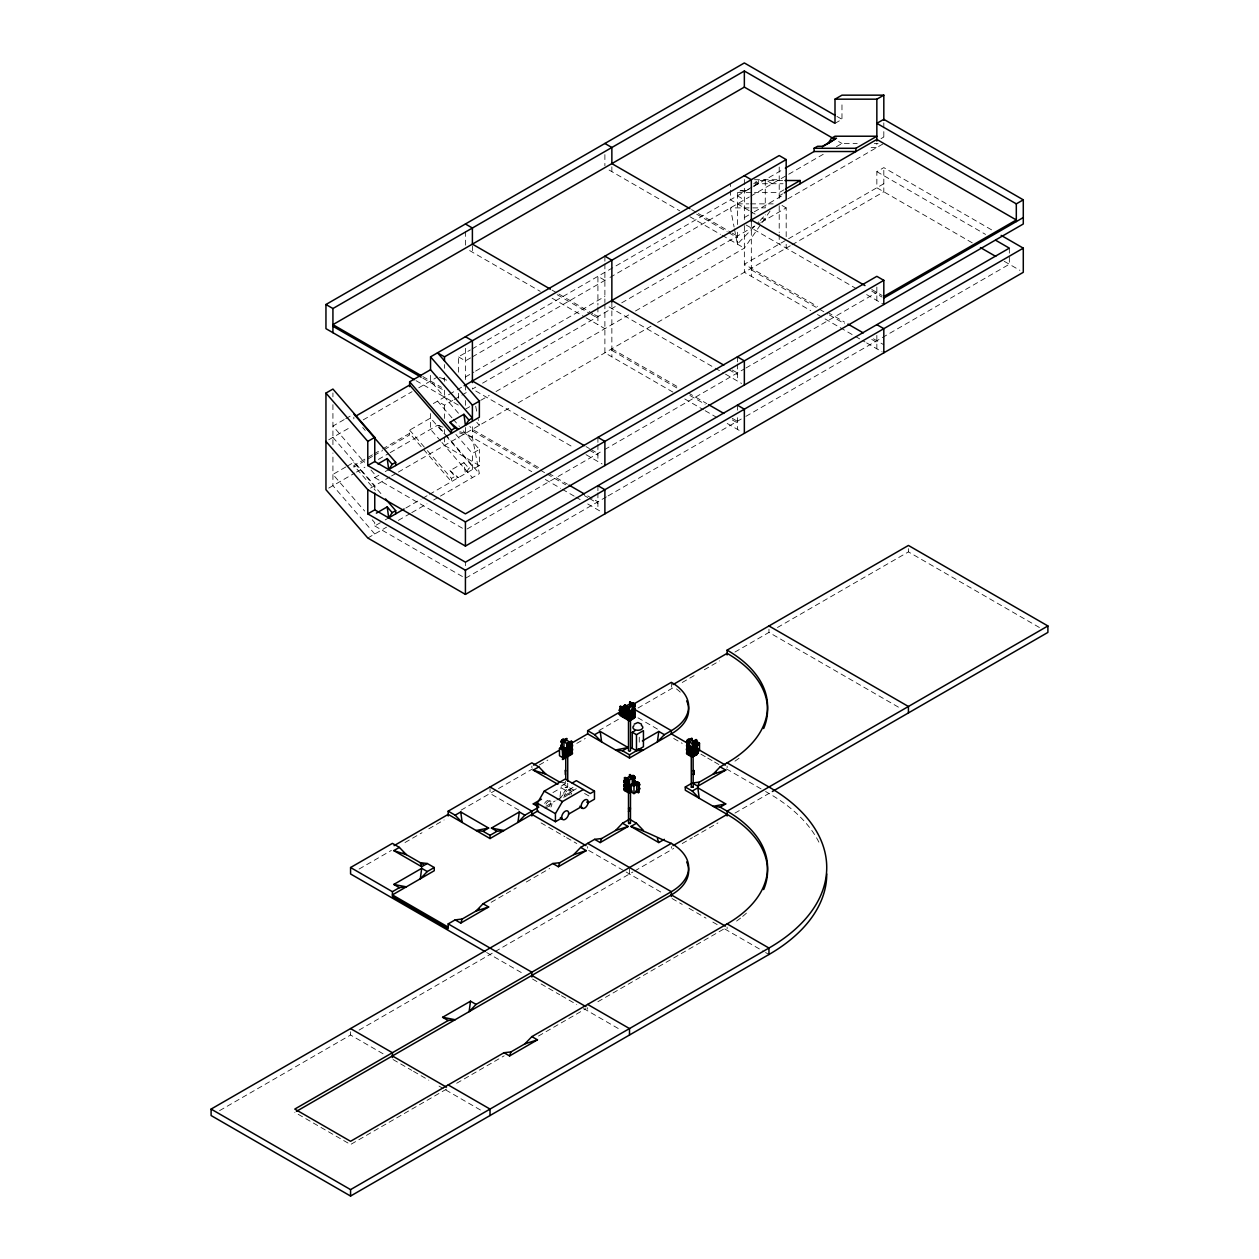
<?xml version="1.0" encoding="UTF-8"?>
<svg xmlns="http://www.w3.org/2000/svg" width="1259" height="1259" viewBox="0 0 1259 1259"><rect width="100%" height="100%" fill="white"/><g stroke="black" fill="none" stroke-linecap="round" stroke-linejoin="round"><path stroke-width="0.75" stroke-dasharray="5 3.75" d="M564.583 797.104L571.46 792.336A4.926 2.848 -60 0 0 567.966 790.322A4.926 2.848 -60 0 0 564.488 796.365M560.003 796.538L561.168 787.819L566.739 791.03L573.711 787.001L573.711 790.227L562.867 783.964M565.795 787.158C572.011 784.798 560.727 792.541 565.747 781.32M567.699 787.158L567.73 783.224M445.765 435.614L472.393 466.365L468.899 468.364L465.421 473.604L463.91 462.604L449.967 470.661L454.955 476.421L458.449 477.633L449.967 470.661M635.496 310.989L744.352 248.149L761.081 223.992M762.199 222.387L771.122 209.498M734.438 228.87L737.381 244.12L758.831 221.82M760.168 220.435L764.197 216.249M559.767 798.285L566.739 791.03M752.048 186.993L744.352 191.777L740.859 190.581L737.381 192.596L737.381 224.558M754.141 186.017L759.791 182.524L754.802 182.524L758.296 180.509L783.019 180.509M835 123.335L841.972 119.322L841.972 102.593M344.179 419.593L332.927 426.093L364.622 462.698M345.8 418.665L350.616 415.879M753.606 186.096L759.791 182.524M458.449 372.192L458.449 356.848L470.347 349.971M472.046 348.995L752.142 187.276M753.779 186.332L783.649 169.084M328.741 439.784L351.434 426.675M363.221 419.877L412.039 391.691M418.759 387.803L437.518 376.976M470.52 357.934L465.421 360.877L458.449 356.848M472.219 356.942L608.286 278.396M609.986 277.405L749.278 196.986M750.836 196.089L823.213 154.306M836.401 146.689L841.972 143.463L857.19 143.463M784.042 189.794L779.211 192.58L754.487 192.596M465.421 376.976L473.919 372.066M475.619 371.09L604.887 296.463M782.579 193.87L779.211 195.806L783.397 198.23M744.352 217.555L752.646 212.755M754.314 211.795L782.579 195.475M881.032 138.632L883.818 137.026M433.332 403.557L449.007 394.508M449.416 394.272L455.978 390.479M457.206 389.771L462.541 386.686M787.63 199.001L883.818 143.463M451.965 417.815L437.518 401.133L444.49 405.162L452.705 400.425M454.342 399.481L467.467 391.895M475.792 387.095L472.393 389.062L472.393 385.836M482.59 383.161L615.258 306.567M621.726 302.837L760.342 222.812M761.286 222.261L786.183 207.892L786.183 236.645M345.8 466.979L332.927 474.407L364.622 511.012M347.405 466.05L353.842 462.336L381.729 494.535M384.278 449.589L409.631 434.953L409.631 430.122L430.547 418.051L444.49 434.15M372.444 454.814L353.842 465.547L375.402 490.443M374.128 453.838L380.895 449.935M382.579 448.959L409.631 433.348L422.3 447.984M372.444 456.419L353.842 467.168L353.842 462.336M374.128 455.443L382.579 450.565M328.741 488.099L354.802 473.054M356.486 472.078L364.905 467.215M378.377 459.441L388.464 453.618M390.148 452.642L437.518 425.29L443.105 426.895M465.421 409.191L470.52 406.248M480.718 400.346L489.232 395.436M496.03 391.518L628.697 314.923M972.263 242.845L876.846 187.764L876.846 171.649L883.818 167.62L992.674 230.476M370.964 470.016L374.757 474.407L374.757 477.633L381.729 473.604M385.223 471.59L388.716 469.576M883.818 183.735L744.352 264.248L817.469 306.472M370.571 488.099L389.912 476.941M391.596 475.965L396.648 473.054M398.332 472.078L511.5 406.736M518.141 402.896L650.982 326.207M657.607 322.383L790.274 245.788M791.974 244.813L883.818 191.777L883.818 167.62M472.393 469.576L472.393 453.476L479.364 449.447L460.684 427.887M423.575 449.447L451.462 481.662L451.462 478.436L454.955 476.421M372.223 519.794L374.757 522.721L374.757 525.947L380.344 522.721M385.223 519.904L388.716 517.89M405.823 508.007L421.041 499.225M422.725 498.249L427.808 495.322M429.492 494.346L479.364 465.547L479.364 449.447M367.785 538.018L386.544 527.191M398.332 520.392L410.104 513.593M411.787 512.618L426.943 503.868M433.678 499.98L438.73 497.069M440.414 496.093L479.364 473.604L472.393 437.377L472.393 423.559M467.12 528.985L603.014 450.533M604.713 449.542L744.179 369.029M745.879 368.037L876.846 292.434M606.413 496.88L465.421 578.274L374.757 525.947M608.113 495.889L744.179 417.343M745.879 416.351L1009.34 264.248L1009.34 255.309M359.067 869.056L391.392 850.407M404.989 842.539L422.001 832.734M428.8 828.8L444.112 819.955M461.124 810.135L496.833 789.519M498.533 788.543L532.557 768.903M539.356 764.968L547.854 760.058M576.779 743.377L585.278 738.466M598.891 730.598L619.302 718.826M637.998 708.014L673.722 687.398M682.221 682.488L694.134 675.611M704.332 669.725L719.644 660.881M734.957 652.052L768.966 632.411L899.933 708.014M777.464 627.501L908.431 551.883L1039.399 627.501M561.168 786.198L566.739 782.988L559.767 782.169M552.953 792.556L561.168 787.819M545.824 806.327L555.219 800.897M556.824 799.984L576.339 788.716M545.053 808.388L551.851 804.47L550.451 803.667M491.152 902.31L516.253 887.815M526.293 882.024L549.727 868.49M219.601 1110.627L350.569 1035.008L384.577 1054.649M359.067 1030.098L493.434 952.528M495.133 951.536L632.899 871.999M634.599 871.023L673.722 848.44M682.221 843.53L692.434 837.644M694.134 836.653L717.945 822.914M734.957 813.094L768.966 793.453A197.238 113.877 0 0 1 820.018 844.49M446.504 1089.129L350.569 1144.51L294.779 1112.311M456.671 1083.259L504.167 1055.829M538.474 1036.031L585.97 1008.616M597.868 1001.739L725.42 928.088M874.313 143.463L878.105 143.463M871.134 147.492L876.846 147.492L876.846 143.746M754.487 179.707L779.211 179.707M753.653 183.735L783.019 183.735M740.859 190.581L745.847 190.581M737.381 192.596L752.583 192.596M737.381 203.864L748.79 203.864M750.694 203.864L773.514 203.864M439.375 377.511L446.819 379.667M459.834 431.727L465.421 433.348L531.754 471.653M443.026 378.88L446.693 380.155M443.026 427.194L437.518 425.29L479.364 473.604M459.551 432.923L472.393 437.377M836.92 116.395L841.972 119.322M838.604 141.527L841.972 143.463M876.846 171.649L985.561 234.41M1004.241 261.305L1019.884 270.339M772.239 183.735L765.267 179.707L765.267 207.892L730.409 207.892L734.076 226.95M782.012 205.469L786.183 207.892M737.381 195.806L744.352 199.835M749.184 210.678L730.409 199.835L730.409 183.735M750.789 211.606L755.62 214.392M762.057 218.106L765.267 219.963L765.267 214.785M871.747 289.491L882.118 295.472M871.747 291.112L882.118 297.093M856.608 288.799L744.352 223.992L744.352 272.306L810.686 310.611M866.664 294.606L883.818 304.505M691.584 209.623L696.668 212.566M698.367 213.542L730.598 232.144M732.282 233.135L737.381 236.062M696.668 214.172L727.198 231.798M728.898 232.789L737.381 237.683M609.073 170.044L679.703 210.82M689.885 216.705L720.416 234.331M722.115 235.307L744.352 248.149M827.651 312.342L844.616 322.147M873.447 338.781L883.818 344.777M751.324 269.882L827.651 313.963M829.351 314.939L844.616 323.752M871.747 339.411L876.846 342.354M817.469 314.53L864.964 341.944M866.664 342.92L882.118 351.843M604.887 280.348L597.915 276.335L597.915 305.087M732.282 370.02L737.381 372.947M728.898 369.674L737.381 374.568M609.073 306.928L723.799 373.168M725.499 374.143L741.567 383.428M552.103 290.152L557.202 293.079M558.902 294.071L592.816 313.648M594.516 314.624L597.915 316.591M557.202 294.7L589.432 313.302M591.116 314.278L597.915 318.197M469.607 250.557L540.237 291.348M552.103 298.194L584.333 316.812M586.033 317.787L604.887 328.662M611.858 348.79L678.003 386.985M688.185 392.871L706.85 403.635M732.282 418.334L737.381 421.261M611.858 350.411L678.003 388.606M689.885 395.452L705.15 404.265M732.282 419.939L737.381 422.882M672.92 392.1L604.887 352.819L604.887 303.545M684.786 398.961L703.451 409.726M705.15 410.717L717.016 417.563M727.198 423.449L741.567 431.727M586.033 446.615L589.432 448.582M591.116 449.557L597.915 453.476M589.432 450.187L597.915 455.081M475.776 391.014L574.167 447.811M586.033 454.672L602.085 463.942M422.819 376.551L441.484 387.316M422.819 378.156L444.868 390.888M416.037 380.674L458.449 405.162M538.537 467.514L472.393 429.319L469.859 426.392M548.719 473.384L567.384 484.164M587.733 495.904L597.915 501.79M472.393 430.924L538.537 469.119M540.237 470.095L545.32 473.038M547.02 474.013L565.684 484.794M584.333 495.558L587.733 497.525M589.432 498.501L597.915 503.395M545.32 479.474L560.585 488.287M562.285 489.279L574.167 496.125M575.851 497.1L580.95 500.043M587.733 503.962L600.7 511.453M479.364 465.547L444.49 445.418L444.49 436.794M374.757 477.633L465.421 529.96M637.998 717.835L660.109 730.598M673.722 738.466L682.221 743.377M700.933 754.172L706.031 757.115M707.731 758.091L712.846 761.05M714.545 762.025L719.644 764.968M726.443 768.903L763.867 790.51M765.566 791.486L768.966 793.453M584.585 793.469L591.179 797.277M569.052 789.267L570.437 790.07M569.981 792.383L571.366 793.186M549.522 800.551L550.907 801.353M518.944 810.135L490.034 793.453L490.034 788.622M541.055 822.914L564.866 836.653M566.566 837.644L576.779 843.53M588.677 850.407L624.401 871.023M626.101 871.999L661.809 892.631M672.023 898.517L682.221 904.403M689.035 908.337L706.031 918.157M712.846 922.092L717.945 925.035M724.743 928.953L763.867 951.536M765.566 952.528L768.966 954.495M486.635 952.528L524.043 974.136M532.557 979.046L539.356 982.964M541.055 983.94L559.767 994.752M561.467 995.727L576.779 1004.572M583.578 1008.49L621.002 1030.098M393.091 1059.559L411.803 1070.355M413.503 1071.346L428.8 1080.175M439.013 1086.076L444.112 1089.019M445.812 1089.995L481.536 1110.627M476.831 422.363L479.364 425.29L478.263 419.577M458.449 413.22L430.547 381.005L430.547 375.371M453.209 419.247L459.441 426.439M455.9 434.449L472.393 453.476M463.91 462.604L468.899 468.364M440.697 441.028L430.547 429.319L430.547 412.527M441.956 442.491L472.393 477.633M409.631 430.122L426.109 449.148M427.383 450.612L451.462 478.436M362.718 427.493L365.252 430.421M332.927 437.377L374.757 485.675L374.757 491.262M374.757 533.989L332.927 485.675L332.927 452.972M475.697 406.216L476.799 411.945M1009.34 248.149L1009.34 253.515M908.431 548.672L908.431 551.883M883.818 122.863L883.818 140.253M876.846 287.068L876.846 300.492M876.846 335.382L876.846 348.79M786.183 244.309L786.183 248.149M779.211 167.054L779.211 200.102M779.211 205.784L779.211 232.616M779.211 234.536L779.211 244.12M768.966 629.185L768.966 632.411M758.296 180.509L758.296 183.735M751.324 221.568L751.324 276.335M744.352 179.486L744.352 221.096M737.381 232.238L737.381 244.12M737.381 356.848L737.381 362.214M737.381 364.008L737.381 381.005M737.381 405.162L737.381 410.528M737.381 417.689L737.381 429.319M727.12 766.07L727.12 767.675M727.12 927.112L727.12 928.717M671.346 682.331L671.346 687.162M671.346 846.599L671.346 848.204M639.257 737.176L639.257 744.337M629.5 869.135L629.5 873.966M611.858 166.817L611.858 171.649M611.858 302.097L611.858 356.848M604.887 154.621L604.887 165.763M604.887 256.191L604.887 261.998M604.887 263.934L604.887 302.585M597.915 307.007L597.915 324.649M597.915 437.377L597.915 442.743M597.915 444.521L597.915 461.518M597.915 485.675L597.915 491.057M597.915 492.836L597.915 509.832M587.654 846.599L587.654 848.204M587.654 1007.625L587.654 1009.246M531.88 766.07L531.88 767.675M472.393 245.725L472.393 252.178M465.421 231.42L465.421 246.292M465.421 348.318L465.421 381.162M465.421 385.034L465.421 392.761M465.421 400.488L465.421 405.319M465.421 427.541L465.421 433.348M465.421 562.175L465.421 565.747M458.449 393.28L458.449 398.725M444.49 364.591L444.49 368.305M444.49 377.606L444.49 381.32M444.49 390.211L444.49 397.104M444.49 405.162L444.49 418.476M444.49 429.634L444.49 433.348M353.842 417.233L353.842 418.854M350.569 1031.782L350.569 1035.008M332.927 392.95L332.927 396.853M332.927 404.658L332.927 445.167M739.033 758.233A138.065 79.71 0 0 1 734.123 761.711M746.43 913.137A138.065 79.71 0 0 1 742.118 916.867M740.591 918.079A138.065 79.71 0 0 1 734.123 922.753M676.445 688.909A59.173 34.166 0 0 1 680.741 692.623M544.596 803.384A4.926 2.848 -60 0 1 548.389 800.331A4.926 2.848 -60 0 1 550.545 802.801L550.419 803.919A4.926 2.848 -60 0 1 549.522 806.232M569.052 794.964A4.926 2.848 -60 0 0 569.949 792.635L570.059 791.533A4.926 2.848 -60 0 0 566.581 789.519A4.926 2.848 -60 0 0 563.088 795.546L563.214 796.522A4.926 2.848 -60 0 0 563.56 797.293M545.981 804.202A4.926 2.848 -60 0 1 549.79 801.133A4.926 2.848 -60 0 1 551.93 803.604L551.82 804.721A4.926 2.848 -60 0 1 550.907 807.035M571.334 793.438A4.926 2.848 -60 0 1 570.988 794.618"/><path stroke-width="1.5" d="M427.273 871.558L421.702 868.332L420.301 878.798L427.273 871.558L434.245 867.53L434.245 870.74L392.415 894.897L448.188 927.112M476.091 1004.414L470.504 1001.188L469.119 1011.654L476.091 1004.414L671.346 891.687A59.173 34.166 0 0 0 671.346 843.373C657.796 838.069 645.159 830.877 630.901 826.455L636.472 823.244L643.443 830.484M524.893 815.187L519.322 811.961L517.921 822.442L524.893 815.187L538.852 807.129L533.265 803.919L541.464 799.182M664.374 734.674L658.787 731.448L657.387 741.913L664.374 734.674L671.346 730.645A59.173 34.166 0 0 0 671.346 682.331L632.852 704.552M630.491 720.463L630.491 750.773L629.5 751.34L628.509 750.773L628.509 720.463M630.491 791.03L630.46 823.386L628.808 823.638L629.012 822.741M691.301 787.158L693.253 787.001L691.301 787.158L691.27 756.69M693.205 787.158L693.111 755.085M484.935 951.536L350.569 873.966L350.569 867.53L392.415 891.687L392.415 896.518L448.188 928.717L448.188 923.886L455.16 919.873L460.747 923.083L462.147 919.054L479.427 909.077M483.063 903.757L488.634 906.984L476.091 911.012L483.063 903.757L552.795 863.501L558.366 866.727L559.767 862.698L573.711 854.641L586.269 850.612L580.682 847.401L573.711 854.641M470.504 1001.188L442.617 1017.288L455.16 1019.711L448.188 1020.514L294.779 1109.085L350.569 1141.299L503.978 1052.729L509.565 1055.939L510.949 1051.926L524.893 1043.868L537.451 1039.84L531.88 1036.613L524.893 1043.868M580.682 847.401L594.626 839.344L600.213 842.57L601.613 838.541L615.557 830.484L628.099 826.455L622.528 823.244L615.557 830.484M693.662 783.79L697.832 786.198L699.233 782.169L716.277 772.334M561.797 818.051L555.424 821.718L537.294 811.252L537.294 803.211L544.266 791.124L565.181 779.053L590.282 793.548L594.468 791.124L594.468 799.182L588.11 802.849L586.71 802.046M555.424 821.718L555.424 813.676L562.395 801.59L583.31 789.519M377.905 463.957L387.205 458.575L388.716 469.576L392.194 464.351L395.688 462.336L353.842 414.022M376.362 513.153L387.205 506.889L388.716 517.89L392.194 512.649L395.688 510.65L385.537 498.926M464.178 385.742L786.183 199.835L786.183 159.578L779.211 155.549L430.547 356.848L430.547 369.737L472.393 418.051L468.899 420.05L465.421 425.29L463.91 414.29L449.967 422.347L454.955 428.107L458.449 429.319L449.967 422.347M785.348 168.108L814.085 151.521L814.085 148.294L855.915 148.294L876.846 136.224L835 136.224L831.522 138.238L828.029 143.463L835.095 139.104M628.509 811.158L628.902 810.607C627.25 806.862 631.75 806.862 630.098 810.607L628.509 811.268M693.253 770.886C694.417 768.132 694.417 776.897 693.253 774.143M720.148 766.873L713.176 774.128L725.735 770.099L720.148 766.873L727.12 762.844L768.966 787.001A197.238 113.877 0 0 1 768.966 948.043L768.966 954.495L350.569 1196.05L211.103 1115.537L211.103 1109.085L671.346 843.373M634.174 724.177L637.872 722.509L641.571 724.177M630.192 791.439L628.808 791.439M414.337 379.699L325.955 328.662L325.955 304.505L744.352 62.95L835.236 115.435M325.955 304.505L332.927 308.534L744.352 71.008L835 123.335L835 99.178L841.972 95.165L883.818 95.165L883.818 120.282M833.316 138.474L744.352 87.107L332.927 324.649L421.12 375.56M1001.173 235.386L1023.284 248.149L1023.284 272.306L465.421 594.39L367.785 538.018L325.955 489.704L325.955 393.076L332.927 389.062L374.757 437.377L374.757 461.518L465.421 513.861L876.846 276.335L883.818 280.348L883.818 304.505M835 99.178L876.846 99.178L883.818 95.165M388.716 469.576L479.364 417.233L479.364 401.133L437.518 352.819L444.49 356.848L786.183 159.578M409.631 386.639L409.631 381.807L430.547 369.737M814.085 148.294L817.563 146.296L822.552 146.296L836.511 138.238L831.522 138.238M355.526 416.257L409.631 385.034L451.462 433.348L451.462 430.122L409.631 381.807M822.221 146.831L830.814 141.858M785.647 188.866L800.142 180.509L800.142 183.735M784.263 192.895L876.846 139.45L1016.312 219.963L883.818 296.463M883.818 280.348L465.421 521.918L367.785 465.547L367.785 441.39L374.757 437.377M367.785 465.547L374.757 461.518M472.393 421.261L472.393 405.162L479.364 401.133M451.462 430.122L454.955 428.107M325.955 441.39L367.785 489.704L367.785 513.861L374.757 509.832L465.421 562.175L1009.34 248.149L995.743 240.296M388.716 517.89L404.139 508.982M1023.284 199.835L883.818 119.322L876.846 123.335L1016.312 203.864L1023.284 199.835L1023.284 223.992L465.421 546.076L367.785 489.704M883.818 298.068L1023.284 217.555M367.785 513.861L465.421 570.233L1023.284 248.149M632.474 718.621L628.949 720.652L620.01 715.505L620.01 706.488L622.245 706.976L625.031 705.355M561.719 740.78L566.739 738.529L566.739 740.308L563.953 741.913L561.719 740.78L561.719 748.145M562.553 742.794L561.168 741.992A1.967 1.133 -60 0 1 562.191 739.836A1.967 1.133 -60 0 1 563.764 739.694M566.739 738.529L562.269 741.11L562.269 748.476M622.056 716.041L625.031 717.756L624.48 705.197L629.5 707.29L634.52 704.552L634.52 718.086L630.051 720.652L626.526 718.621M629.5 705.984L630.051 701.971L634.52 704.552M626.714 705.685L629.5 704.064L632.286 705.685L632.286 711.319M619.318 710.344L620.86 709.62A1.967 1.133 60 0 1 622.937 709.447A1.967 1.133 60 0 1 622.937 712.232A1.967 1.133 60 0 1 620.86 709.62L620.718 709.541A2.172 1.259 60 0 1 622.245 708.66A2.172 1.259 60 0 1 623.787 711.319L622.245 712.043A1.967 1.133 60 0 0 620.86 709.62A1.967 1.133 60 0 0 619.459 710.438L619.318 710.344A2.172 1.259 60 0 1 620.86 709.462A2.172 1.259 60 0 1 622.387 712.122L622.245 712.043M623.929 708.974A1.967 1.133 60 0 1 625.314 708.172A1.967 1.133 60 0 0 627.407 710.784A1.967 1.133 60 0 0 627.407 707.983A1.967 1.133 60 0 0 625.314 708.172L623.787 708.896L625.172 708.093A2.172 1.259 60 0 1 626.714 707.212A2.172 1.259 60 0 1 628.241 709.871L626.714 710.595A1.967 1.133 60 0 0 625.314 708.172L625.172 708.093M350.569 867.53L392.415 843.373L399.386 847.401L406.358 854.641L393.799 850.612L399.386 847.401M448.188 815.989L448.188 811.158L531.88 762.844L538.852 766.873L545.824 774.128L533.265 770.099L538.852 766.873M686.659 700.87A59.173 34.166 0 0 1 671.346 733.871L629.5 758.012L587.654 733.871L587.654 730.645L619.459 712.279M727.12 762.844A138.065 79.71 0 0 0 727.12 650.116L908.431 545.446L1047.897 625.959L1047.897 632.411L772.365 791.486M561.026 746.099L561.168 746.02A1.967 1.133 -60 0 1 562.191 743.864A2.172 1.259 -60 0 0 561.026 746.099L562.411 746.902M563.953 749.278L563.953 741.913L566.739 743.518L571.759 741.425L571.759 754.314L562.836 759.476L562.269 749.971L559.484 748.35L559.484 755.762L562.269 757.367M566.739 749.215L566.739 743.518L571.208 741.11L571.759 754.314M624.48 705.197L629.5 707.448L625.031 704.883L625.031 708.549M559.484 748.35L562.269 746.744M566.739 743.691L571.759 741.425M619.318 714.372L620.718 713.57A2.172 1.259 60 0 1 622.245 712.688A2.172 1.259 60 0 1 623.787 715.348L622.387 716.151A2.172 1.259 60 0 0 620.86 713.491A2.172 1.259 60 0 0 619.318 714.372L620.86 713.648A1.967 1.133 60 0 1 622.937 713.46A1.967 1.133 60 0 1 622.937 716.261A1.967 1.133 60 0 1 620.86 713.648L620.718 713.57M633.686 706.567L635.213 705.843A2.172 1.259 60 0 0 634.268 703.655A2.172 1.259 60 0 0 632.6 703.073M394.098 845.623L448.188 814.384L490.034 838.541L538.065 810.812M533.564 765.094L558.917 750.458M570.752 743.628L587.654 733.871M623.787 712.924L625.314 712.201A1.967 1.133 60 0 1 627.407 712.012A1.967 1.133 60 0 1 627.407 714.813A1.967 1.133 60 0 1 625.314 712.201L625.172 712.122A2.172 1.259 60 0 1 626.714 711.241A2.172 1.259 60 0 1 628.241 713.9L626.714 714.624A1.967 1.133 60 0 0 625.314 712.201A2.172 1.259 60 0 0 623.787 712.924L623.929 713.003A1.967 1.133 60 0 1 625.314 712.201A2.172 1.259 60 0 1 626.856 714.703L626.714 714.624M673.03 684.581L727.12 653.342A138.065 79.71 0 0 1 763.662 728.52M562.836 748.68L564.504 747.704L566.188 748.68M567.998 746.099A2.172 1.259 -60 0 1 569.524 743.439A2.172 1.259 -60 0 1 571.067 744.337L570.925 744.415A1.967 1.133 -60 0 0 569.524 746.823L568.139 746.02M566.739 747.547L562.836 750.443L567.305 747.877L565.071 748.35L561.168 746.02M633.969 708.738L629.5 711.319L634.52 709.069L632.286 709.541M569.524 746.823L569.383 746.902A2.172 1.259 -60 0 1 570.925 744.242A2.172 1.259 -60 0 1 572.452 745.139L572.326 745.218A1.967 1.133 -60 0 0 570.925 744.415L572.452 745.139M570.925 743.439A2.172 1.259 60 0 1 572.452 746.099L571.067 746.902A2.172 1.259 60 0 0 571.004 746.414M633.686 710.595L635.213 709.871A2.172 1.259 60 0 0 634.08 707.495A1.967 1.133 60 0 1 635.071 709.793L635.213 709.871M625.172 716.151L623.787 716.953A2.172 1.259 60 0 1 625.314 716.072A2.172 1.259 60 0 1 626.856 718.732L628.241 717.913A2.172 1.259 60 0 0 626.714 715.269A2.172 1.259 60 0 0 625.172 716.151L625.314 716.229A1.967 1.133 60 0 0 627.407 718.826A1.967 1.133 60 0 0 627.407 716.041A1.967 1.133 60 0 0 625.314 716.229A1.967 1.133 60 0 0 623.929 717.032L625.314 716.229A1.967 1.133 60 0 1 626.714 718.637L628.241 717.913M448.188 811.158L455.16 815.187L460.747 811.961L488.634 828.076L483.063 831.286L476.091 830.484L488.634 828.076M563.528 752.709L563.67 752.63A2.172 1.259 -60 0 1 565.071 750.049A2.172 1.259 -60 0 1 566.597 750.931A2.172 1.259 -60 0 1 567.998 751.733L566.456 751.009A1.967 1.133 -60 0 0 565.071 753.433L563.528 752.709L565.071 753.433A2.172 1.259 -60 0 1 566.456 750.852L567.998 751.733M566.597 750.931L566.456 751.009A1.967 1.133 -60 0 1 567.856 751.812M569.524 750.852L567.998 750.128L569.524 750.852A1.967 1.133 -60 0 1 570.925 748.444L572.452 749.168L570.925 748.444A1.967 1.133 -60 0 1 572.326 749.247M587.654 730.645L594.626 734.674L600.213 731.448L628.099 747.547L622.528 750.773L615.557 749.971L628.099 747.547M630.759 713.9A2.172 1.259 -60 0 1 632.286 711.241A2.172 1.259 -60 0 1 633.828 712.122L633.686 712.201A1.967 1.133 -60 0 0 632.286 714.624L630.901 713.806M632.286 714.624L632.144 714.703A2.172 1.259 -60 0 1 633.686 712.043L635.071 713.003A1.967 1.133 -60 0 0 633.686 712.201A2.172 1.259 -60 0 1 635.213 712.924M572.452 750.128L570.925 750.852L572.452 750.128A2.172 1.259 60 0 0 570.925 747.468M633.686 714.624L635.213 713.9L633.828 714.703M563.528 756.738L565.071 757.462A1.967 1.133 -60 0 1 566.456 755.038L567.998 755.762L566.456 755.038A2.172 1.259 -60 0 0 565.071 754.078A2.172 1.259 -60 0 0 563.528 756.738L564.929 757.54A2.172 1.259 -60 0 1 566.456 754.881A2.172 1.259 -60 0 1 567.998 755.762A1.967 1.133 -60 0 0 566.456 755.038M572.452 753.181A2.172 1.259 -60 0 0 570.925 752.3A2.172 1.259 -60 0 0 569.383 754.959L567.998 754.157L569.524 754.881A1.967 1.133 -60 0 1 570.925 752.457L572.452 753.181L570.925 752.457A1.967 1.133 -60 0 1 572.326 753.275M635.213 716.953A2.172 1.259 -60 0 0 633.686 716.072A2.172 1.259 -60 0 0 632.144 718.732L630.759 717.913L632.286 718.637A1.967 1.133 -60 0 1 633.686 716.229L635.213 716.953L633.686 716.229A1.967 1.133 -60 0 1 635.071 717.032M562.269 759.146L569.713 754.849M629.5 702.302L633.969 704.883L634.52 717.441M632.286 748.35L632.286 732.25L635.071 730.645M632.286 732.25L636.472 734.674L643.443 730.645L643.443 746.744L629.5 754.802L622.528 750.773M393.799 850.612L421.702 866.727L427.273 863.501L434.245 867.53M393.799 884.432L406.358 886.855L399.386 887.658L393.799 884.432L421.702 868.332M491.435 828.076L503.978 830.484L497.006 831.286L491.435 828.076L519.322 811.961M642.373 740.922L658.787 731.448M572.153 783.067L576.339 780.659L594.468 791.124M392.415 891.687L399.386 887.658M483.063 831.286L490.034 835.315L497.006 831.286M697.281 754.314L691.695 756.895L687.241 754.314L687.241 740.78L691.695 738.215L692.261 740.308L695.047 741.913L697.281 741.425L697.281 754.314L692.812 756.895L689.287 754.849M632.286 791.03L628.949 793.123L624.48 790.542L624.48 777.669L629.5 779.762L634.52 777.023L634.52 784.499M632.286 785.663L632.286 778.156L629.5 776.535L629.5 774.773L634.52 777.023M692.261 738.529L687.241 740.78M687.996 742.385A2.172 1.259 -60 0 0 687.933 742.889L686.674 741.992A1.967 1.133 -60 0 1 687.713 739.836A1.967 1.133 -60 0 1 689.287 739.694M626.714 778.156L629.5 776.535M692.261 740.308L689.476 741.913L687.792 741.11L687.241 754.314M693.19 741.221L696.164 739.505L696.731 741.598L699.516 743.203L699.516 750.616L696.731 752.221M623.787 781.367L625.314 780.643A1.967 1.133 60 0 1 627.407 780.454A1.967 1.133 60 0 1 627.407 783.24A1.967 1.133 60 0 1 625.314 780.643L625.172 780.564A2.172 1.259 60 0 1 626.714 779.683A2.172 1.259 60 0 1 628.241 782.343L626.714 783.067A1.967 1.133 60 0 0 625.314 780.643A2.172 1.259 60 0 0 623.787 781.367L623.929 781.446A1.967 1.133 60 0 1 625.314 780.643A2.172 1.259 60 0 1 626.856 783.145L626.714 783.067M687.792 744.982L692.261 747.547L687.792 744.982L689.476 745.784M693.74 741.535L696.731 739.82M568.58 814.132L581.312 806.767M625.172 783.145L623.929 782.248A1.967 1.133 -60 0 1 624.952 780.108M687.996 746.414A2.172 1.259 -60 0 0 687.933 746.902L686.674 746.02A1.967 1.133 -60 0 1 688.075 743.613M686.674 749.247A1.967 1.133 60 0 1 688.075 748.444A1.967 1.133 60 0 0 690.168 751.041A1.967 1.133 60 0 0 690.168 748.255A1.967 1.133 60 0 0 688.075 748.444L686.548 749.168L688.075 748.444A1.967 1.133 60 0 1 689.476 750.852L691.002 750.128A2.172 1.259 60 0 0 689.476 747.468L689.476 741.913L692.261 743.518L695.047 741.913M624.48 777.669L629.5 779.919L625.031 777.338L624.48 790.542M692.261 756.565L692.261 743.518L696.731 741.11M692.261 743.691L697.281 741.425M633.686 779.038L635.213 778.314A2.172 1.259 60 0 0 633.891 775.78A2.172 1.259 60 0 0 632.207 776.111M623.929 785.474A1.967 1.133 60 0 1 625.314 784.672A1.967 1.133 60 0 0 627.407 787.268A1.967 1.133 60 0 0 627.407 784.483A1.967 1.133 60 0 0 625.314 784.672L623.787 785.396L625.172 784.593A2.172 1.259 60 0 1 626.714 783.712A2.172 1.259 60 0 1 628.241 786.356L626.714 787.08A1.967 1.133 60 0 0 625.314 784.672L625.172 784.593M625.172 787.174L623.929 786.277A1.967 1.133 -60 0 1 624.952 784.137M686.674 750.049L688.075 750.852L686.674 750.049A1.967 1.133 -60 0 1 688.075 747.626M697.832 745.218A1.967 1.133 -60 0 0 696.447 744.415L697.974 745.139L696.447 744.415A1.967 1.133 -60 0 0 695.047 746.823L693.662 746.02M696.731 744.809L699.516 743.203M695.047 746.823L694.905 746.902A2.172 1.259 -60 0 1 696.447 744.242A2.172 1.259 -60 0 1 697.974 745.139M631.168 790.384L630.051 789.094L630.051 784.908L631.735 783.948L633.969 784.593M626.714 787.08L628.241 786.356M631.168 784.593L633.969 782.988L636.755 784.593L638.99 783.46L638.99 792.478L636.755 792.005L633.969 793.611L631.168 792.005L631.168 784.593L633.969 786.198L636.755 784.593L636.755 792.005M689.476 750.852L691.002 750.128M623.787 789.424L625.172 788.622A2.172 1.259 60 0 1 626.714 787.725A2.172 1.259 60 0 1 628.241 790.384L626.856 791.187A2.172 1.259 60 0 0 625.314 788.543A2.172 1.259 60 0 0 623.787 789.424L625.314 788.701A1.967 1.133 60 0 1 627.407 788.512A1.967 1.133 60 0 1 627.407 791.297A1.967 1.133 60 0 1 625.314 788.701L625.172 788.622M686.548 753.181L687.933 752.378A2.172 1.259 60 0 1 689.476 751.497A2.172 1.259 60 0 1 691.002 754.157L689.617 754.959A2.172 1.259 60 0 0 688.075 752.3A2.172 1.259 60 0 0 686.548 753.181L688.075 752.457A1.967 1.133 60 0 1 690.168 752.284A1.967 1.133 60 0 1 690.168 755.07A1.967 1.133 60 0 1 688.075 752.457L687.933 752.378M693.52 750.128A2.172 1.259 -60 0 1 695.047 747.468A2.172 1.259 -60 0 1 696.589 748.35L696.447 748.444A1.967 1.133 -60 0 0 695.047 750.852L693.662 750.049M631.168 786.198L630.051 784.908M694.905 750.931L695.047 750.852A2.172 1.259 -60 0 1 696.447 748.271A2.172 1.259 -60 0 1 697.974 749.168L697.832 749.247A1.967 1.133 -60 0 0 696.447 748.444L697.974 749.168M638.282 785.71L639.682 784.908A2.172 1.259 60 0 0 638.549 782.547A2.172 1.259 60 0 0 636.818 782.374M697.974 753.181A2.172 1.259 -60 0 0 696.447 752.3A2.172 1.259 -60 0 0 694.905 754.959L693.52 754.157L695.047 754.881A1.967 1.133 -60 0 1 696.447 752.457L697.974 753.181L696.447 752.457A1.967 1.133 -60 0 1 697.832 753.275M638.282 789.739L639.682 788.937A2.172 1.259 60 0 0 638.911 786.969M622.528 823.244L629.5 819.216L636.472 823.244M763.662 889.562A138.065 79.71 0 0 0 727.12 814.384L685.289 790.227L685.289 787.001L692.261 782.988L699.233 782.169M460.747 923.083L488.634 906.984M558.366 866.727L586.269 850.612M600.213 842.57L628.099 826.455M697.832 786.198L725.735 770.099M685.289 787.001L692.261 791.03L697.832 787.819L725.735 803.919L720.148 807.129L713.176 806.327L725.735 803.919M630.901 826.455L658.787 842.57L664.374 839.344M1047.897 625.959L727.12 811.158L720.148 807.129M673.03 845.623L727.12 814.384M296.463 1111.335L671.346 894.897A59.173 34.166 0 0 0 686.659 861.911M531.88 1036.613L727.12 923.886L768.966 948.043L350.569 1189.613L211.103 1109.085M509.565 1055.939L537.451 1039.84M630.901 747.547L636.472 750.773L643.443 749.971L638.061 748.932M594.626 839.344L601.613 838.541M552.795 863.501L559.767 862.698M455.16 919.873L462.147 919.054M503.978 1052.729L510.949 1051.926M814.085 151.521L855.915 151.521L855.915 148.294M784.924 180.509L800.142 180.509M628.509 808.058L630.491 808.058M628.902 810.607L630.098 810.607M427.273 863.501L420.301 862.698L421.702 866.727M533.265 803.919L538.647 804.957M695.047 753.181L696.731 753.999M980.462 247.582L995.743 256.411M744.352 175.678L751.324 179.707L751.324 221.568M751.324 219.963L864.964 285.573M604.887 143.463L611.858 147.492L611.858 163.607L689.885 208.648M876.846 324.649L883.818 328.662L883.818 352.819M847.999 324.098L863.265 332.911M604.887 256.191L611.858 260.22L611.858 302.097M737.381 356.848L744.352 360.877L744.352 385.034M611.858 300.492L723.799 365.126M465.421 223.992L472.393 228.021L472.393 244.12L550.419 289.177M737.381 405.162L744.352 409.191L744.352 433.348M708.534 404.611L723.799 413.424M465.421 336.72L472.393 340.748L472.393 382.61M597.915 437.377L604.887 441.39L604.887 465.547M472.393 381.005L584.333 445.639M332.927 326.254L421.12 377.181M597.915 485.675L604.887 489.704L604.887 513.861M569.068 485.14L584.333 493.953M768.966 625.959L908.431 706.488L908.431 712.924M635.213 705.843L635.071 705.764A1.967 1.133 60 0 0 634.221 703.781A1.967 1.133 60 0 0 632.695 703.246M634.52 709.384L671.346 730.645L671.346 733.871L688.248 743.628M698.383 749.483L725.436 765.094M620.577 706.157L625.031 708.738L620.01 706.488M626.714 710.595L626.856 710.674A2.172 1.259 60 0 0 625.314 708.014A2.172 1.259 60 0 0 623.787 708.896M623.787 715.348L622.245 716.072A1.967 1.133 60 0 0 620.86 713.648A1.967 1.133 60 0 0 619.459 714.451M691.002 754.157L689.476 754.881A1.967 1.133 60 0 0 688.075 752.457A1.967 1.133 60 0 0 686.674 753.275M629.5 774.773L633.969 777.338L633.969 782.988M635.213 778.314L635.071 778.235A1.967 1.133 60 0 0 633.859 775.937A1.967 1.133 60 0 0 632.333 776.236M566.739 740.308L569.524 741.913M638.99 783.46L633.969 781.209L638.423 783.79L638.423 792.808L635.449 791.093M572.452 746.099L572.326 746.02A1.967 1.133 60 0 0 570.925 743.613M639.682 784.908L639.541 784.829A1.967 1.133 60 0 0 638.502 782.673A1.967 1.133 60 0 0 636.944 782.531M639.682 788.937L639.541 788.858A1.967 1.133 60 0 0 638.848 787.064M623.929 782.248L625.314 783.067M623.929 786.277L625.314 787.08M628.241 790.384L626.714 791.108A1.967 1.133 60 0 0 625.314 788.701A1.967 1.133 60 0 0 623.929 789.503M566.739 756.565L567.305 744.006M624.48 789.912L629.5 792.808L629.5 779.762M542.723 772.334L559.767 782.169M533.265 770.099L557.879 784.31M544.266 791.124L562.395 801.59M537.294 803.211L555.424 813.676M490.034 787.001L531.88 811.158L531.88 815.989M587.654 843.373L671.346 891.687L671.346 896.518M531.88 814.384L585.97 845.623M671.346 894.897L725.436 926.136M403.258 852.862L423.402 864.492M448.188 923.886L531.88 972.2L531.88 977.031M587.654 1004.414L629.5 1028.572L629.5 1035.008M531.88 975.426L585.97 1006.649M442.617 1017.288L448.188 1020.514M350.569 1028.572L392.415 1052.729L392.415 1057.56M448.188 1084.928L490.034 1109.085L490.034 1115.537M392.415 1055.939L446.504 1087.178M692.261 791.03L699.233 798.285L697.832 787.819M594.626 734.674L601.613 741.913L600.213 731.448M455.16 815.187L462.147 822.442L460.747 811.961M430.547 356.848L472.393 405.162M463.91 414.29L468.899 420.05M387.205 458.575L392.194 464.351M325.955 393.076L367.785 441.39M387.205 506.889L392.194 512.649M565.747 770.886L565.165 770.335L565.354 774.694M657.387 838.541L658.787 842.57M1016.312 203.864L1016.312 221.568M876.846 99.178L876.846 141.055M744.352 71.008L744.352 87.107M727.12 650.116L727.12 654.948M727.12 815.989L727.12 811.158A138.065 79.71 0 0 1 727.12 923.886M693.646 770.335L693.646 774.694M692.812 744.006L692.812 756.895M691.695 747.877L691.695 756.895M636.472 734.674L636.472 750.773M633.969 786.198L633.969 793.611M630.051 701.971L630.051 705.654M630.051 711.634L630.051 720.652M630.051 774.442L630.051 778.125M629.5 707.29L629.5 712.814M629.5 754.802L629.5 758.012M628.949 707.778L628.949 720.652M628.949 780.25L628.949 793.123M628.509 791.03L628.509 823.244M567.73 756.69L567.73 781.32M565.747 756.69L565.747 779.431M562.836 750.443L562.836 759.476M490.034 835.315L490.034 838.541M465.421 521.918L465.421 546.076M465.421 570.233L465.421 594.39M444.49 356.848L444.49 360.877M395.688 462.336L395.688 465.547M395.688 510.65L395.688 513.861M374.757 493.119L374.757 509.832M350.569 1189.613L350.569 1196.05M332.927 308.534L332.927 332.691M826.738 873.966A197.238 113.877 0 0 1 768.966 954.495M563.261 741A1.967 1.133 -60 0 1 564.646 740.198M563.182 740.906A2.172 1.259 -60 0 1 564.724 740.024M561.026 742.07A2.172 1.259 -60 0 1 562.159 739.71A2.172 1.259 -60 0 1 563.89 739.537M561.467 748.617A2.172 1.259 -60 0 1 562.159 747.767M561.577 748.68A1.967 1.133 -60 0 1 562.191 747.893M567.998 750.128A2.172 1.259 -60 0 1 569.524 747.468A2.172 1.259 -60 0 1 571.067 748.35M569.383 750.931A2.172 1.259 -60 0 1 570.925 748.271A2.172 1.259 -60 0 1 572.452 749.168M567.998 754.157A2.172 1.259 -60 0 1 569.524 751.497A2.172 1.259 -60 0 1 571.067 752.378M570.925 747.626A1.967 1.133 60 0 1 572.326 750.049M571.004 750.443A2.172 1.259 60 0 1 571.067 750.931M636.393 783.067A1.967 1.133 60 0 1 637.447 783.838M635.984 782.862A2.172 1.259 60 0 1 637.526 783.743M623.787 785.396A2.172 1.259 60 0 1 625.314 784.514A2.172 1.259 60 0 1 626.856 787.174M634.08 779.966A2.172 1.259 60 0 1 635.213 782.343L635.071 782.248A1.967 1.133 60 0 0 634.048 780.108M632.994 777.244A1.967 1.133 60 0 0 632.648 776.882A2.172 1.259 60 0 1 633.371 777.606M623.787 782.343A2.172 1.259 -60 0 1 624.92 779.966M623.787 786.356A2.172 1.259 -60 0 1 624.92 783.995M692.544 740.874A2.172 1.259 -60 0 1 693.866 740.984M692.906 740.874A1.967 1.133 -60 0 1 693.52 740.937M693.52 754.157A2.172 1.259 -60 0 1 695.047 751.497A2.172 1.259 -60 0 1 696.589 752.378M693.52 746.099A2.172 1.259 -60 0 1 695.047 743.439A2.172 1.259 -60 0 1 696.589 744.337M686.548 746.099A2.172 1.259 -60 0 1 688.075 743.439M688.767 741A1.967 1.133 -60 0 1 689.476 740.386M687.933 750.931A2.172 1.259 -60 0 1 687.996 750.443M688.704 740.906A2.172 1.259 -60 0 1 689.476 740.229M686.548 742.07A2.172 1.259 -60 0 1 687.682 739.71A2.172 1.259 -60 0 1 689.397 739.537M686.548 750.128A2.172 1.259 -60 0 1 688.075 747.468M687.933 748.35A2.172 1.259 60 0 1 689.476 747.468M686.548 749.168A2.172 1.259 60 0 1 688.075 748.271A2.172 1.259 60 0 1 689.617 750.931M562.049 818.964A4.926 2.848 -60 0 1 560.428 817.469M582.413 807.617A4.926 2.848 -60 0 1 579.943 806.185M632.679 708.298A2.172 1.259 60 0 1 633.371 709.163M632.286 708.172A1.967 1.133 60 0 1 633.277 709.21M631.31 704.049A1.967 1.133 60 0 1 632.648 704.411M631.514 703.781A2.172 1.259 60 0 1 632.679 704.285M634.08 711.524A2.172 1.259 60 0 1 635.213 713.9M634.048 711.665A1.967 1.133 60 0 1 635.071 713.806M630.759 717.913A2.172 1.259 -60 0 1 632.286 715.269A2.172 1.259 -60 0 1 633.828 716.151M641.35 725.404A4.926 2.848 0 0 1 641.508 729.339A4.926 2.848 0 0 1 634.693 729.606A4.926 2.848 0 0 1 633.954 725.688M568.675 813.267L568.549 814.384A4.926 2.848 -60 0 1 565.181 819.31A4.926 2.848 -60 0 1 561.813 818.271L561.703 817.296A4.926 2.848 -60 0 1 565.181 811.252A4.926 2.848 -60 0 1 568.675 813.267M588.189 801.999L588.079 803.1A4.926 2.848 -60 0 1 584.711 808.042A4.926 2.848 -60 0 1 581.343 806.988L581.217 806.028A4.926 2.848 -60 0 1 584.711 799.984A4.926 2.848 -60 0 1 588.189 801.999M565.433 753.165A1.967 1.133 -60 0 0 566.046 750.112A1.967 1.133 -60 0 0 563.717 752.174A1.967 1.133 -60 0 0 565.433 753.165M565.433 757.194A1.967 1.133 -60 0 0 566.046 754.141A1.967 1.133 -60 0 0 563.717 756.203A1.967 1.133 -60 0 0 565.433 757.194M569.886 746.556A1.967 1.133 -60 0 0 570.516 743.502A1.967 1.133 -60 0 0 568.187 745.58A1.967 1.133 -60 0 0 569.886 746.556M569.886 750.584A1.967 1.133 -60 0 0 570.516 747.531A1.967 1.133 -60 0 0 568.187 749.609A1.967 1.133 -60 0 0 569.886 750.584M569.886 754.613A1.967 1.133 -60 0 0 570.516 751.56A1.967 1.133 -60 0 0 568.187 753.622A1.967 1.133 -60 0 0 569.886 754.613M695.409 746.556A1.967 1.133 -60 0 0 696.038 743.502A1.967 1.133 -60 0 0 693.709 745.58A1.967 1.133 -60 0 0 695.409 746.556M695.409 750.584A1.967 1.133 -60 0 0 696.038 747.531A1.967 1.133 -60 0 0 693.709 749.609A1.967 1.133 -60 0 0 695.409 750.584M695.409 754.613A1.967 1.133 -60 0 0 696.038 751.56A1.967 1.133 -60 0 0 693.709 753.622A1.967 1.133 -60 0 0 695.409 754.613M632.648 714.357A1.967 1.133 -60 0 0 633.277 711.304A1.967 1.133 -60 0 0 630.948 713.365A1.967 1.133 -60 0 0 632.648 714.357M632.648 718.385A1.967 1.133 -60 0 0 633.277 715.332A1.967 1.133 -60 0 0 630.948 717.394A1.967 1.133 -60 0 0 632.648 718.385"/></g></svg>
